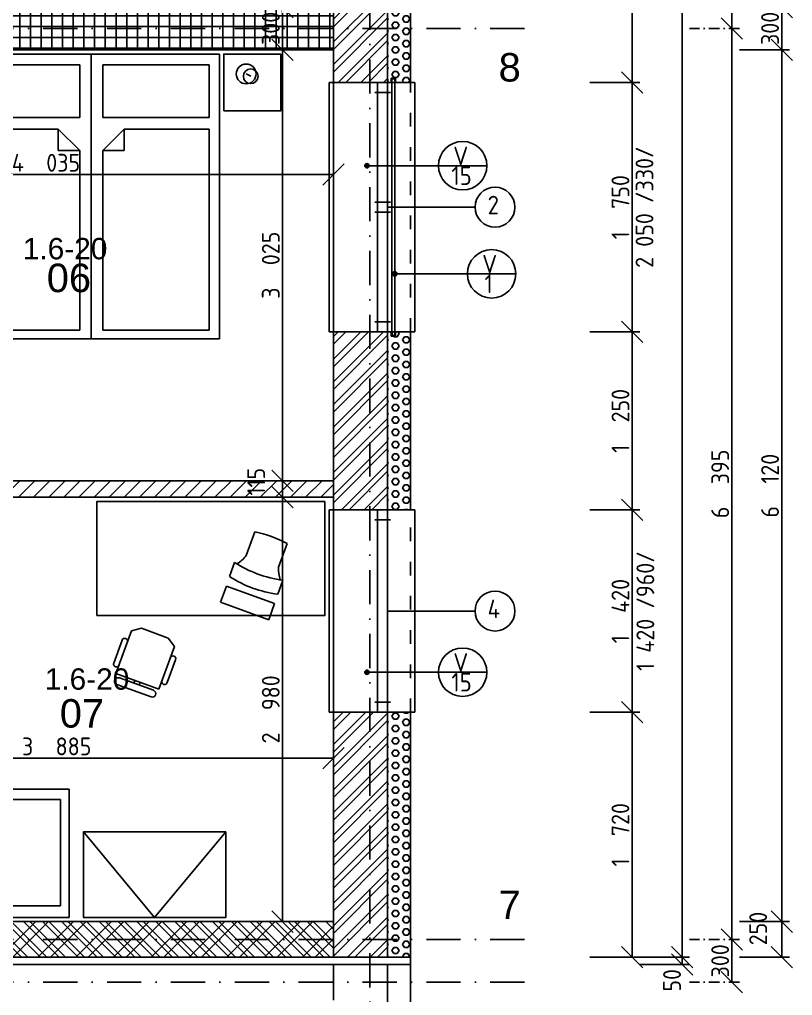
# Model space of a CAD drawing. Extents: x 4511820 to 5180432, y -1526536 to -944957.
# Drawn here: x 5153699 to 5159124, y -1312603 to -1305753 of the extents above; entities that cross this region are included whole.
import ezdxf

# ---------------------------------------------------------------- set-up
doc = ezdxf.new("R2010")
doc.units = 0
doc.header["$MEASUREMENT"] = 0
doc.linetypes.add('ACAD_ISO03W100', pattern=[30, 12, -18])
doc.linetypes.add('BODKOCIARKOVANA_3', pattern=[5.6, 3, -1.3, 0, -1.3])
doc.layers.get('0').update_dxf_attribs({"linetype": 'CONTINUOUS'})
doc.layers.get('Defpoints').update_dxf_attribs({"color": 61, "linetype": 'CONTINUOUS'})
for name, color, linetype in [('KÓTY', 4, 'CONTINUOUS'), ('MÚRY', 1, 'CONTINUOUS'), ('OKNÁ', 143, 'CONTINUOUS'), ('osi', 253, 'CONTINUOUS'), ('Plochy', 41, 'CONTINUOUS'), ('POPIS', 7, 'CONTINUOUS'), ('TENKÁ', 7, 'CONTINUOUS'), ('ZARIADENIE', 47, 'CONTINUOUS'), ('ŠRAFY', 82, 'CONTINUOUS')]:
    doc.layers.add(name, color=color, linetype=linetype)
doc.styles.add('ARIAL', font='arial.ttf')
doc.styles.add('styl1', font='arial.ttf')
doc.styles.add('STYLE1', font='isocp.shx')
doc.dimstyles.new('STANDARD-50', dxfattribs={"dimtxt": 125, "dimasz": 150, "dimexe": 10, "dimexo": 200, "dimgap": 20, "dimtad": 1, "dimdsep": 46, "dimlunit": 6, "dimtxsty": 'STYLE1', "dimblk1": 'OBLIQUE', "dimblk2": 'OBLIQUE', "dimsah": 1, "dimcen": 2.5, "dimse1": 1, "dimse2": 1, "dimadec": 0, "dimazin": 0, "dimtfac": 1, "dimtmove": 1, "dimatfit": 3, "dimldrblk": 'OBLIQUE', "dimfxl": 1, "dimtolj": 1, "dimtzin": 0, "dimarcsym": 0})
pattern_1 = [(45, (115395, 30907.69), (-79.549513, 79.549513), []), (45, (115448.03, 30907.69), (-79.549513, 79.549513), [])]
pattern_2 = [(0, (9e-09, -175781), (0, 43.3012702), [25, -50]), (120, (9e-09, -175781), (-37.5, -21.6506351), [25, -50]), (60, (25, -175781), (-37.5, 21.6506351), [25, -50])]

# ---------------------------------------------------------------- blocks, each defined once
blk = doc.blocks.new('_OBLIQUE')
at = {"color": 0, "linetype": 'ByBlock'}
blk.add_line((-0.5, -0.5), (0.5, 0.5), dxfattribs=at)
blk = doc.blocks.new('*D24643')
at = {"layer": 'Defpoints', "color": 0}
for p in [(5156282.5, -1285945.2), (5156282.5, -1312335.2), (5158349, -1312335.2)]:
    blk.add_point(p, dxfattribs=at)
at = {"layer": 'KÓTY', "color": 0, "lineweight": -2}
blk.add_line((5158349, -1285945.2), (5158349, -1312335.2), dxfattribs=at)
at = {"layer": 'KÓTY', "color": 0, "linetype": 'ByBlock', "lineweight": -2, "xscale": 150, "yscale": 150, "zscale": 150}
for p, rotation in [((5158349, -1285945.2), 90), ((5158349, -1312335.2), 270)]:
    blk.add_blockref('_OBLIQUE', p, dxfattribs=dict(at, rotation=rotation))
at = {"layer": 'KÓTY', "color": 0, "insert": (5158266.5, -1299140.2), "char_height": 125, "attachment_point": 5, "rotation": 90, "style": 'STYLE1'}
blk.add_mtext('\\A1;26ﾠ390', dxfattribs=at)
blk = doc.blocks.new('*D24648')
at = {"layer": 'Defpoints', "color": 0}
for p in [(5156157.5, -1299395.2), (5156157.5, -1305815.2), (5158699, -1305815.2)]:
    blk.add_point(p, dxfattribs=at)
at = {"layer": 'KÓTY', "color": 0, "lineweight": -2}
blk.add_line((5158699, -1299395.2), (5158699, -1305815.2), dxfattribs=at)
at = {"layer": 'KÓTY', "color": 0, "linetype": 'ByBlock', "lineweight": -2, "xscale": 150, "yscale": 150, "zscale": 150}
for p, rotation in [((5158699, -1299395.2), 90), ((5158699, -1305815.2), 270)]:
    blk.add_blockref('_OBLIQUE', p, dxfattribs=dict(at, rotation=rotation))
at = {"layer": 'KÓTY', "color": 0, "insert": (5158616.5, -1302605.2), "char_height": 125, "attachment_point": 5, "rotation": 90, "style": 'STYLE1'}
blk.add_mtext('\\A1;6ﾠ420', dxfattribs=at)
blk = doc.blocks.new('*D24649')
at = {"layer": 'Defpoints', "color": 0}
for p in [(5156157.5, -1305815.2), (5156157.5, -1312210.2), (5158699, -1312210.2)]:
    blk.add_point(p, dxfattribs=at)
at = {"layer": 'KÓTY', "color": 0, "lineweight": -2}
blk.add_line((5158699, -1305815.2), (5158699, -1312210.2), dxfattribs=at)
at = {"layer": 'KÓTY', "color": 0, "linetype": 'ByBlock', "lineweight": -2, "xscale": 150, "yscale": 150, "zscale": 150}
for p, rotation in [((5158699, -1305815.2), 90), ((5158699, -1312210.2), 270)]:
    blk.add_blockref('_OBLIQUE', p, dxfattribs=dict(at, rotation=rotation))
at = {"layer": 'KÓTY', "color": 0, "insert": (5158616.5, -1309012.7), "char_height": 125, "attachment_point": 5, "rotation": 90, "style": 'STYLE1'}
blk.add_mtext('\\A1;6ﾠ395', dxfattribs=at)
blk = doc.blocks.new('*D24650')
at = {"layer": 'Defpoints', "color": 0}
for p in [(5156157.5, -1312210.2), (5156157.5, -1312510.2), (5158699, -1312510.2)]:
    blk.add_point(p, dxfattribs=at)
at = {"layer": 'KÓTY', "color": 0, "lineweight": -2}
blk.add_line((5158699, -1312210.2), (5158699, -1312510.2), dxfattribs=at)
at = {"layer": 'KÓTY', "color": 0, "linetype": 'ByBlock', "lineweight": -2, "xscale": 150, "yscale": 150, "zscale": 150}
for p, rotation in [((5158699, -1312210.2), 90), ((5158699, -1312510.2), 270)]:
    blk.add_blockref('_OBLIQUE', p, dxfattribs=dict(at, rotation=rotation))
at = {"layer": 'KÓTY', "color": 0, "insert": (5158616.5, -1312360.2), "char_height": 125, "attachment_point": 5, "rotation": 90, "style": 'STYLE1'}
blk.add_mtext('\\A1;300', dxfattribs=at)
blk = doc.blocks.new('*D24651')
at = {"layer": 'Defpoints', "color": 0}
for p in [(5156442.5, -1312335.2), (5156442.5, -1312385.2), (5158349, -1312385.2)]:
    blk.add_point(p, dxfattribs=at)
at = {"layer": 'KÓTY', "color": 0, "lineweight": -2}
blk.add_line((5158349, -1312335.2), (5158349, -1312385.2), dxfattribs=at)
at = {"layer": 'KÓTY', "color": 0, "linetype": 'ByBlock', "lineweight": -2, "xscale": 150, "yscale": 150, "zscale": 150}
for p, rotation in [((5158349, -1312335.2), 90), ((5158349, -1312385.2), 270)]:
    blk.add_blockref('_OBLIQUE', p, dxfattribs=dict(at, rotation=rotation))
at = {"layer": 'KÓTY', "color": 0, "insert": (5158278.5, -1312497), "char_height": 125, "attachment_point": 5, "rotation": 90, "style": 'STYLE1'}
blk.add_mtext('\\A1;50', dxfattribs=at)
blk = doc.blocks.new('*D24663')
at = {"layer": 'Defpoints', "color": 0}
for p in [(5156282.5, -1304615.2), (5156282.5, -1306195.2), (5157999, -1306195.2)]:
    blk.add_point(p, dxfattribs=at)
at = {"layer": 'KÓTY', "color": 0, "lineweight": -2}
blk.add_line((5157999, -1304615.2), (5157999, -1306195.2), dxfattribs=at)
at = {"layer": 'KÓTY', "color": 0, "linetype": 'ByBlock', "lineweight": -2, "xscale": 150, "yscale": 150, "zscale": 150}
for p, rotation in [((5157999, -1304615.2), 90), ((5157999, -1306195.2), 270)]:
    blk.add_blockref('_OBLIQUE', p, dxfattribs=dict(at, rotation=rotation))
at = {"layer": 'KÓTY', "color": 0, "insert": (5157916.5, -1305405.2), "char_height": 125, "attachment_point": 5, "rotation": 90, "style": 'STYLE1'}
blk.add_mtext('\\A1;1ﾠ580', dxfattribs=at)
blk = doc.blocks.new('*D24664')
at = {"layer": 'Defpoints', "color": 0}
for p in [(5156282.5, -1306195.2), (5156282.5, -1307945.2), (5157999, -1307945.2)]:
    blk.add_point(p, dxfattribs=at)
at = {"layer": 'KÓTY', "color": 0, "lineweight": -2}
blk.add_line((5157999, -1306195.2), (5157999, -1307945.2), dxfattribs=at)
at = {"layer": 'KÓTY', "color": 0, "linetype": 'ByBlock', "lineweight": -2, "xscale": 150, "yscale": 150, "zscale": 150}
for p, rotation in [((5157999, -1306195.2), 90), ((5157999, -1307945.2), 270)]:
    blk.add_blockref('_OBLIQUE', p, dxfattribs=dict(at, rotation=rotation))
at = {"layer": 'KÓTY', "color": 0, "insert": (5157916.5, -1307070.2), "char_height": 125, "attachment_point": 5, "rotation": 90, "style": 'STYLE1'}
blk.add_mtext('\\A1;1ﾠ750', dxfattribs=at)
blk = doc.blocks.new('*D24665')
at = {"layer": 'Defpoints', "color": 0}
for p in [(5156282.5, -1307945.2), (5156282.5, -1309195.2), (5157999, -1309195.2)]:
    blk.add_point(p, dxfattribs=at)
at = {"layer": 'KÓTY', "color": 0, "lineweight": -2}
blk.add_line((5157999, -1307945.2), (5157999, -1309195.2), dxfattribs=at)
at = {"layer": 'KÓTY', "color": 0, "linetype": 'ByBlock', "lineweight": -2, "xscale": 150, "yscale": 150, "zscale": 150}
for p, rotation in [((5157999, -1307945.2), 90), ((5157999, -1309195.2), 270)]:
    blk.add_blockref('_OBLIQUE', p, dxfattribs=dict(at, rotation=rotation))
at = {"layer": 'KÓTY', "color": 0, "insert": (5157916.5, -1308570.2), "char_height": 125, "attachment_point": 5, "rotation": 90, "style": 'STYLE1'}
blk.add_mtext('\\A1;1ﾠ250', dxfattribs=at)
blk = doc.blocks.new('*D24666')
at = {"layer": 'Defpoints', "color": 0}
for p in [(5156282.5, -1309195.2), (5156282.5, -1310615.2), (5157999, -1310615.2)]:
    blk.add_point(p, dxfattribs=at)
at = {"layer": 'KÓTY', "color": 0, "lineweight": -2}
blk.add_line((5157999, -1309195.2), (5157999, -1310615.2), dxfattribs=at)
at = {"layer": 'KÓTY', "color": 0, "linetype": 'ByBlock', "lineweight": -2, "xscale": 150, "yscale": 150, "zscale": 150}
for p, rotation in [((5157999, -1309195.2), 90), ((5157999, -1310615.2), 270)]:
    blk.add_blockref('_OBLIQUE', p, dxfattribs=dict(at, rotation=rotation))
at = {"layer": 'KÓTY', "color": 0, "insert": (5157916.5, -1309905.2), "char_height": 125, "attachment_point": 5, "rotation": 90, "style": 'STYLE1'}
blk.add_mtext('\\A1;1ﾠ420', dxfattribs=at)
blk = doc.blocks.new('*D24667')
at = {"layer": 'Defpoints', "color": 0}
for p in [(5156282.5, -1310615.2), (5156282.5, -1312335.2), (5157999, -1312335.2)]:
    blk.add_point(p, dxfattribs=at)
at = {"layer": 'KÓTY', "color": 0, "lineweight": -2}
blk.add_line((5157999, -1310615.2), (5157999, -1312335.2), dxfattribs=at)
at = {"layer": 'KÓTY', "color": 0, "linetype": 'ByBlock', "lineweight": -2, "xscale": 150, "yscale": 150, "zscale": 150}
for p, rotation in [((5157999, -1310615.2), 90), ((5157999, -1312335.2), 270)]:
    blk.add_blockref('_OBLIQUE', p, dxfattribs=dict(at, rotation=rotation))
at = {"layer": 'KÓTY', "color": 0, "insert": (5157916.5, -1311475.2), "char_height": 125, "attachment_point": 5, "rotation": 90, "style": 'STYLE1'}
blk.add_mtext('\\A1;1ﾠ720', dxfattribs=at)
blk = doc.blocks.new('*D24690')
at = {"layer": 'Defpoints', "color": 0}
for p in [(5155902.5, -1305965.2), (5159049, -1305965.2), (5155902.5, -1312085.2)]:
    blk.add_point(p, dxfattribs=at)
at = {"layer": 'KÓTY', "color": 0, "lineweight": -2}
blk.add_line((5159049, -1312085.2), (5159049, -1305965.2), dxfattribs=at)
at = {"layer": 'KÓTY', "color": 0, "linetype": 'ByBlock', "lineweight": -2, "xscale": 150, "yscale": 150, "zscale": 150}
for p, rotation in [((5159049, -1305965.2), 90), ((5159049, -1312085.2), 270)]:
    blk.add_blockref('_OBLIQUE', p, dxfattribs=dict(at, rotation=rotation))
at = {"layer": 'KÓTY', "color": 0, "insert": (5158966.5, -1309025.2), "char_height": 125, "attachment_point": 5, "rotation": 90, "style": 'STYLE1'}
blk.add_mtext('\\A1;6ﾠ120', dxfattribs=at)
blk = doc.blocks.new('*D24691')
at = {"layer": 'Defpoints', "color": 0}
for p in [(5155902.5, -1312085.2), (5155902.5, -1312335.2), (5159049, -1312335.2)]:
    blk.add_point(p, dxfattribs=at)
at = {"layer": 'KÓTY', "color": 0, "lineweight": -2}
blk.add_line((5159049, -1312085.2), (5159049, -1312335.2), dxfattribs=at)
at = {"layer": 'KÓTY', "color": 0, "linetype": 'ByBlock', "lineweight": -2, "xscale": 150, "yscale": 150, "zscale": 150}
for p, rotation in [((5159049, -1312085.2), 90), ((5159049, -1312335.2), 270)]:
    blk.add_blockref('_OBLIQUE', p, dxfattribs=dict(at, rotation=rotation))
at = {"layer": 'KÓTY', "color": 0, "insert": (5158883, -1312133.5), "char_height": 125, "attachment_point": 5, "rotation": 90, "style": 'STYLE1'}
blk.add_mtext('\\A1;250', dxfattribs=at)
blk = doc.blocks.new('*D24692')
at = {"layer": 'Defpoints', "color": 0}
for p in [(5155902.5, -1305665.2), (5159049, -1305665.2), (5155902.5, -1305965.2)]:
    blk.add_point(p, dxfattribs=at)
at = {"layer": 'KÓTY', "color": 0, "lineweight": -2}
blk.add_line((5159049, -1305965.2), (5159049, -1305665.2), dxfattribs=at)
at = {"layer": 'KÓTY', "color": 0, "linetype": 'ByBlock', "lineweight": -2, "xscale": 150, "yscale": 150, "zscale": 150}
for p, rotation in [((5159049, -1305665.2), 90), ((5159049, -1305965.2), 270)]:
    blk.add_blockref('_OBLIQUE', p, dxfattribs=dict(at, rotation=rotation))
at = {"layer": 'KÓTY', "color": 0, "insert": (5158966.5, -1305815.2), "char_height": 125, "attachment_point": 5, "rotation": 90, "style": 'STYLE1'}
blk.add_mtext('\\A1;300', dxfattribs=at)
blk = doc.blocks.new('DVOJPOSTEL')
at = {"layer": 'ZARIADENIE', "ltscale": 0.25}
for p, q in [((4444359, -1314665.2), (4444359, -1312665.2)), ((4444359, -1312665.2), (4446159, -1312665.2)), ((4445259, -1312665.2), (4445259, -1314665.2)), ((4446159, -1312665.2), (4446159, -1314665.2)), ((4444139.6, -1312821.2), (4444171.8, -1312805.1)), ((4446378.4, -1312821.2), (4446346.2, -1312805.1)), ((4446159, -1314665.2), (4444359, -1314665.2))]:
    blk.add_line(p, q, dxfattribs=at)
at = {"layer": 'ZARIADENIE', "color": 76, "ltscale": 0.25}
for p, q in [((4444432.3, -1312741.6), (4445177.9, -1312741.6)), ((4444432.3, -1312741.6), (4444432.3, -1313110.9)), ((4445177.9, -1312741.6), (4445177.9, -1313110.9)), ((4446085.7, -1312741.6), (4445340.1, -1312741.6)), ((4445340.1, -1312741.6), (4445340.1, -1313110.9)), ((4446085.7, -1312741.6), (4446085.7, -1313110.9)), ((4444432.3, -1313110.9), (4445177.9, -1313110.9)), ((4446085.7, -1313110.9), (4445340.1, -1313110.9)), ((4444432.3, -1313193.6), (4444432.3, -1314603.6)), ((4444432.3, -1313193.6), (4445027.9, -1313193.6)), ((4445027.9, -1313193.6), (4445177.9, -1313343.6)), ((4445027.9, -1313193.6), (4445027.9, -1313343.6)), ((4445490.1, -1313193.6), (4445340.1, -1313343.6)), ((4446085.7, -1313193.6), (4445490.1, -1313193.6)), ((4445490.1, -1313193.6), (4445490.1, -1313343.6)), ((4446085.7, -1313193.6), (4446085.7, -1314603.6)), ((4445027.9, -1313343.6), (4445177.9, -1313343.6)), ((4445177.9, -1313343.6), (4445177.9, -1314603.6)), ((4445340.1, -1313343.6), (4445340.1, -1314603.6)), ((4445490.1, -1313343.6), (4445340.1, -1313343.6)), ((4444432.3, -1314603.6), (4445177.9, -1314603.6)), ((4446085.7, -1314603.6), (4445340.1, -1314603.6))]:
    blk.add_line(p, q, dxfattribs=at)
at = {"layer": 'ZARIADENIE'}
for points in [[(4444329, -1313065.2), (4443929, -1313065.2), (4443929, -1312665.2), (4444329, -1312665.2)], [(4446189, -1313065.2), (4446589, -1313065.2), (4446589, -1312665.2), (4446189, -1312665.2)]]:
    blk.add_lwpolyline(points, close=True, dxfattribs=at)
at = {"layer": 'ZARIADENIE', "ltscale": 0.25}
for centre, radius in [((4444171.8, -1312805.1), 69.7), ((4446346.2, -1312805.1), 69.7), ((4444139.6, -1312821.2), 51.9), ((4446378.4, -1312821.2), 51.9)]:
    blk.add_circle(centre, radius, dxfattribs=at)
blk = doc.blocks.new('JEDNOPOSTEL')
at = {"layer": 'ZARIADENIE', "ltscale": 0.25}
for p, q in [((4449069, -1322230.2), (4447069, -1322230.2)), ((4447069, -1323130.2), (4447069, -1322230.2)), ((4449069, -1322230.2), (4449069, -1323130.2)), ((4449069, -1323130.2), (4447069, -1323130.2)), ((4448913, -1323349.6), (4448929.1, -1323317.4))]:
    blk.add_line(p, q, dxfattribs=at)
at = {"layer": 'ZARIADENIE', "color": 76, "ltscale": 0.25}
for p, q in [((4448390.6, -1322311.3), (4447130.6, -1322311.3)), ((4447130.6, -1323056.9), (4447130.6, -1322311.3)), ((4448540.6, -1322461.3), (4448390.6, -1322311.3)), ((4448390.6, -1322461.3), (4448390.6, -1322311.3)), ((4448992.6, -1322311.3), (4448623.3, -1322311.3)), ((4448623.3, -1323056.9), (4448623.3, -1322311.3)), ((4448992.6, -1323056.9), (4448992.6, -1322311.3)), ((4448540.6, -1322461.3), (4448390.6, -1322461.3)), ((4448540.6, -1323056.9), (4448540.6, -1322461.3)), ((4448540.6, -1323056.9), (4447130.6, -1323056.9)), ((4448992.6, -1323056.9), (4448623.3, -1323056.9))]:
    blk.add_line(p, q, dxfattribs=at)
at = {"layer": 'ZARIADENIE'}
blk.add_lwpolyline([(4448669, -1323160.2), (4448669, -1323560.2), (4449069, -1323560.2), (4449069, -1323160.2)], close=True, dxfattribs=at)
at = {"layer": 'ZARIADENIE', "ltscale": 0.25}
for centre, radius in [((4448929.1, -1323317.4), 69.7), ((4448913, -1323349.6), 51.9)]:
    blk.add_circle(centre, radius, dxfattribs=at)
blk = doc.blocks.new('SKRINA')
at = {"layer": 'ZARIADENIE'}
for p, q in [((4449069, -1324645.2), (4448469, -1324145.2)), ((4448469, -1325145.2), (4449069, -1324645.2))]:
    blk.add_line(p, q, dxfattribs=at)
blk.add_lwpolyline([(4448469, -1324145.2), (4448469, -1325145.2), (4449069, -1325145.2), (4449069, -1324145.2)], close=True, dxfattribs=at)
blk = doc.blocks.new('*D25476')
at = {"layer": 'Defpoints', "color": 0}
for p in [(5155902.5, -1305665.2), (5155545, -1305965.2), (5155902.5, -1305965.2)]:
    blk.add_point(p, dxfattribs=at)
at = {"layer": 'KÓTY', "color": 0, "lineweight": -2}
blk.add_line((5155545, -1305665.2), (5155545, -1305965.2), dxfattribs=at)
at = {"layer": 'KÓTY', "color": 0, "linetype": 'ByBlock', "lineweight": -2, "xscale": 150, "yscale": 150, "zscale": 150}
for p, rotation in [((5155545, -1305665.2), 90), ((5155545, -1305965.2), 270)]:
    blk.add_blockref('_OBLIQUE', p, dxfattribs=dict(at, rotation=rotation))
at = {"layer": 'KÓTY', "color": 0, "insert": (5155462.5, -1305815.2), "char_height": 125, "attachment_point": 5, "rotation": 90, "style": 'STYLE1'}
blk.add_mtext('\\A1;300', dxfattribs=at)
blk = doc.blocks.new('*D25477')
at = {"layer": 'Defpoints', "color": 0}
for p in [(5155902.5, -1305965.2), (5155545, -1308990.2), (5155902.5, -1308990.2)]:
    blk.add_point(p, dxfattribs=at)
at = {"layer": 'KÓTY', "color": 0, "lineweight": -2}
blk.add_line((5155545, -1305965.2), (5155545, -1308990.2), dxfattribs=at)
at = {"layer": 'KÓTY', "color": 0, "linetype": 'ByBlock', "lineweight": -2, "xscale": 150, "yscale": 150, "zscale": 150}
for p, rotation in [((5155545, -1305965.2), 90), ((5155545, -1308990.2), 270)]:
    blk.add_blockref('_OBLIQUE', p, dxfattribs=dict(at, rotation=rotation))
at = {"layer": 'KÓTY', "color": 0, "insert": (5155462.5, -1307477.7), "char_height": 125, "attachment_point": 5, "rotation": 90, "style": 'STYLE1'}
blk.add_mtext('\\A1;3ﾠ025', dxfattribs=at)
blk = doc.blocks.new('*D25478')
at = {"layer": 'Defpoints', "color": 0}
for p in [(5155902.5, -1308990.2), (5155545, -1309105.2), (5155902.5, -1309105.2)]:
    blk.add_point(p, dxfattribs=at)
at = {"layer": 'KÓTY', "color": 0, "lineweight": -2}
blk.add_line((5155545, -1308990.2), (5155545, -1309105.2), dxfattribs=at)
at = {"layer": 'KÓTY', "color": 0, "linetype": 'ByBlock', "lineweight": -2, "xscale": 150, "yscale": 150, "zscale": 150}
for p, rotation in [((5155545, -1308990.2), 90), ((5155545, -1309105.2), 270)]:
    blk.add_blockref('_OBLIQUE', p, dxfattribs=dict(at, rotation=rotation))
at = {"layer": 'KÓTY', "color": 0, "insert": (5155360, -1308996.9), "char_height": 125, "attachment_point": 5, "rotation": 90, "style": 'STYLE1'}
blk.add_mtext('\\A1;115', dxfattribs=at)
blk = doc.blocks.new('*D25479')
at = {"layer": 'Defpoints', "color": 0}
for p in [(5155902.5, -1309105.2), (5155545, -1312085.2), (5155902.5, -1312085.2)]:
    blk.add_point(p, dxfattribs=at)
at = {"layer": 'KÓTY', "color": 0, "lineweight": -2}
blk.add_line((5155545, -1309105.2), (5155545, -1312085.2), dxfattribs=at)
at = {"layer": 'KÓTY', "color": 0, "linetype": 'ByBlock', "lineweight": -2, "xscale": 150, "yscale": 150, "zscale": 150}
for p, rotation in [((5155545, -1309105.2), 90), ((5155545, -1312085.2), 270)]:
    blk.add_blockref('_OBLIQUE', p, dxfattribs=dict(at, rotation=rotation))
at = {"layer": 'KÓTY', "color": 0, "insert": (5155462.5, -1310595.2), "char_height": 125, "attachment_point": 5, "rotation": 90, "style": 'STYLE1'}
blk.add_mtext('\\A1;2ﾠ980', dxfattribs=at)
blk = doc.blocks.new('*D25576')
at = {"layer": 'Defpoints', "color": 0}
for p in [(5151867.5, -1305965.2), (5155902.5, -1305965.2), (5155902.5, -1306841)]:
    blk.add_point(p, dxfattribs=at)
at = {"layer": 'KÓTY', "color": 0, "lineweight": -2}
blk.add_line((5151867.5, -1306841), (5155902.5, -1306841), dxfattribs=at)
at = {"layer": 'KÓTY', "color": 0, "linetype": 'ByBlock', "lineweight": -2, "xscale": 150, "yscale": 150, "zscale": 150, "rotation": 180}
blk.add_blockref('_OBLIQUE', (5151867.5, -1306841), dxfattribs=at)
at = {"layer": 'KÓTY', "color": 0, "linetype": 'ByBlock', "lineweight": -2, "xscale": 150, "yscale": 150, "zscale": 150}
blk.add_blockref('_OBLIQUE', (5155902.5, -1306841), dxfattribs=at)
at = {"layer": 'KÓTY', "color": 0, "insert": (5153885, -1306758.5), "char_height": 125, "attachment_point": 5, "style": 'STYLE1'}
blk.add_mtext('\\A1;4ﾠ035', dxfattribs=at)
blk = doc.blocks.new('*D25584')
at = {"layer": 'Defpoints', "color": 0}
for p in [(5155902.5, -1310937.5), (5152017.5, -1312085.2), (5155902.5, -1312085.2)]:
    blk.add_point(p, dxfattribs=at)
at = {"layer": 'KÓTY', "color": 0, "lineweight": -2}
blk.add_line((5152017.5, -1310937.5), (5155902.5, -1310937.5), dxfattribs=at)
at = {"layer": 'KÓTY', "color": 0, "linetype": 'ByBlock', "lineweight": -2, "xscale": 150, "yscale": 150, "zscale": 150, "rotation": 180}
blk.add_blockref('_OBLIQUE', (5152017.5, -1310937.5), dxfattribs=at)
at = {"layer": 'KÓTY', "color": 0, "linetype": 'ByBlock', "lineweight": -2, "xscale": 150, "yscale": 150, "zscale": 150}
blk.add_blockref('_OBLIQUE', (5155902.5, -1310937.5), dxfattribs=at)
at = {"layer": 'KÓTY', "color": 0, "insert": (5153960, -1310855), "char_height": 125, "attachment_point": 5, "style": 'STYLE1'}
blk.add_mtext('\\A1;3ﾠ885', dxfattribs=at)

msp = doc.modelspace()

# ---------------------------------------------------------------- hatches: boundary and pattern name
at = {"layer": 'TENKÁ'}
h = msp.add_hatch(color=256, dxfattribs=at)
h.dxf.hatch_style = 1
h.paths.add_polyline_path([(5156312.5, -1306195.191), (5156312.5, -1306170.191), (5156332.5, -1306170.191), (5156332.5, -1306195.191), (5156337.5, -1306195.191), (5156337.5, -1306165.191), (5156307.5, -1306165.191), (5156307.5, -1306195.191)])
h = msp.add_hatch(color=256, dxfattribs=at)
h.dxf.hatch_style = 1
h.paths.add_polyline_path([(5156151.827, -1306779.266, 2.41421356), (5156136.827, -1306794.266, 0.41421356)])
h = msp.add_hatch(color=256, dxfattribs=at)
h.dxf.hatch_style = 1
h.paths.add_polyline_path([(5156347.5, -1307538.191, 2.41421356), (5156332.5, -1307553.191, 0.41421356)])
h = msp.add_hatch(color=256, dxfattribs=at)
h.dxf.hatch_style = 1
h.paths.add_polyline_path([(5156312.5, -1307945.191), (5156312.5, -1307970.191), (5156332.5, -1307970.191), (5156332.5, -1307945.191), (5156337.5, -1307945.191), (5156337.5, -1307975.191), (5156307.5, -1307975.191), (5156307.5, -1307945.191)])
h = msp.add_hatch(color=256, dxfattribs=at)
h.dxf.hatch_style = 1
h.paths.add_polyline_path([(5156151.827, -1310334.457, 2.41421356), (5156136.827, -1310349.457, 0.41421356)])
at = {"layer": 'ŠRAFY'}
h = msp.add_hatch(dxfattribs=at)
h.set_pattern_fill('ANSI32', color=256, scale=300)
h.set_pattern_definition(pattern_1)
h.paths.add_polyline_path([(5156212.5, -1306195.191), (5156282.5, -1306195.191), (5156282.5, -1304615.191), (5156212.5, -1304615.191), (5155902.5, -1304615.191), (5155902.5, -1305665.191), (5155902.5, -1305965.191), (5155902.5, -1306195.191)])
h = msp.add_hatch(dxfattribs=at)
h.set_pattern_fill('HEX', color=256, scale=200)
h.set_pattern_definition(pattern_2)
h.paths.add_polyline_path([(5156442.5, -1306195.191), (5156442.5, -1304615.191), (5156282.5, -1304615.191), (5156282.5, -1306195.191)])
at = {"layer": 'ŠRAFY', "ltscale": 0.25}
h = msp.add_hatch(dxfattribs=at)
h.set_pattern_fill('ANSI37', color=256, scale=600, angle=45)
h.set_pattern_definition([(90, (-3307273.674, 493071.734), (-75, 1e-14), []), (180, (-3307273.674, 493071.734), (-1e-14, -75), [])])
h.paths.add_polyline_path([(5142982.5, -1305965.191), (5148272.5, -1305965.191), (5148387.5, -1305965.191), (5150612.5, -1305965.191), (5150637.5, -1305965.191), (5150752.5, -1305965.191), (5151752.5, -1305965.191), (5151867.5, -1305965.191), (5152437.5, -1305965.191), (5152467.5, -1305965.191), (5155902.5, -1305965.191), (5155902.5, -1305665.191), (5152117.5, -1305665.191), (5152087.5, -1305665.191), (5151517.5, -1305665.191), (5151402.5, -1305665.191), (5149177.5, -1305665.191), (5149152.5, -1305665.191), (5149037.5, -1305665.191), (5147287.5, -1305665.191), (5147172.5, -1305665.191), (5146572.5, -1305665.191), (5145972.5, -1305665.191), (5145372.5, -1305665.191), (5144217.5, -1305665.191), (5144042.5, -1305665.191), (5142982.5, -1305665.191)])
at = {"layer": 'ŠRAFY'}
h = msp.add_hatch(dxfattribs=at)
h.set_pattern_fill('ANSI32', color=256, scale=300)
h.set_pattern_definition(pattern_1)
h.paths.add_polyline_path([(5156282.5, -1309195.191), (5156282.5, -1307945.191), (5156212.5, -1307945.191), (5155902.5, -1307945.191), (5155902.5, -1308990.191), (5155902.5, -1309105.191), (5155902.5, -1309195.191), (5156212.5, -1309195.191)])
h = msp.add_hatch(dxfattribs=at)
h.set_pattern_fill('HEX', color=256, scale=200)
h.set_pattern_definition(pattern_2)
h.paths.add_polyline_path([(5156442.5, -1307945.191), (5156282.5, -1307945.191), (5156282.5, -1309195.191), (5156442.5, -1309195.191)])
at = {"layer": 'ŠRAFY', "ltscale": 0.25}
h = msp.add_hatch(dxfattribs=at)
h.set_pattern_fill('ANSI31', color=256, scale=600, style=0)
h.set_pattern_definition([(45, (515270.5, 128041), (-53.0330086, 53.0330086), [])])
h.paths.add_polyline_path([(5152017.5, -1308990.191), (5152017.5, -1308950.191), (5152017.5, -1308940.191), (5151902.5, -1308940.191), (5151902.5, -1308950.191), (5151902.5, -1309175.191), (5151902.5, -1309185.191), (5152017.5, -1309185.191), (5152017.5, -1309175.191), (5152017.5, -1309105.191), (5155902.5, -1309105.191), (5155902.5, -1308990.191)])
at = {"layer": 'ŠRAFY'}
h = msp.add_hatch(dxfattribs=at)
h.set_pattern_fill('ANSI32', color=256, scale=300)
h.set_pattern_definition(pattern_1)
h.paths.add_polyline_path([(5156282.5, -1310615.191), (5156212.5, -1310615.191), (5155902.5, -1310615.191), (5155902.5, -1312085.191), (5155902.5, -1312335.191), (5156282.5, -1312335.191)])
h = msp.add_hatch(dxfattribs=at)
h.set_pattern_fill('HEX', color=256, scale=200)
h.set_pattern_definition(pattern_2)
h.paths.add_polyline_path([(5156442.5, -1312335.191), (5156442.5, -1310838), (5156442.5, -1310615.191), (5156282.5, -1310615.191), (5156282.5, -1312335.191)])
h = msp.add_hatch(dxfattribs=at)
h.set_pattern_fill('ANSI32', color=256, scale=250, angle=90)
h.set_pattern_definition([(135, (115395, 30907.69), (-66.2912607, -66.2912607), []), (135, (115395, 30951.89), (-66.2912607, -66.2912607), [])])
h.paths.add_polyline_path([(5155902.5, -1312335.191), (5155902.5, -1312085.191), (5152017.5, -1312085.191), (5151902.5, -1312085.191), (5151902.5, -1312220.191), (5151902.5, -1312335.191), (5152402.5, -1312335.191)])
h = msp.add_hatch(dxfattribs=at)
h.set_pattern_fill('ANSI32', color=256, scale=500)
h.set_pattern_definition([(45, (584112, -84217.88), (-132.5825215, 132.5825215), []), (45, (584200.39, -84217.88), (-132.5825215, 132.5825215), [])])
h.paths.add_polyline_path([(5155902.5, -1312335.191), (5155902.5, -1312085.191), (5152017.5, -1312085.191), (5151902.5, -1312085.191), (5151902.5, -1312220.191), (5151902.5, -1312335.191), (5152402.5, -1312335.191)])

# ---------------------------------------------------------------- linework, layer by layer
at = {"layer": 'KÓTY', "linetype": 'BODKOCIARKOVANA_3', "ltscale": 25}
for p, q in [((5158752.403, -1305815.191), (5158402.403, -1305815.191)), ((5158752.403, -1312210.191), (5158402.403, -1312210.191)), ((5158752.403, -1312510.191), (5158402.403, -1312510.191))]:
    msp.add_line(p, q, dxfattribs=at)
at = {"layer": 'KÓTY', "ltscale": 25}
for p, q in [((5159102.403, -1305965.191), (5158752.403, -1305965.191)), ((5159102.403, -1312085.191), (5158752.403, -1312085.191)), ((5158052.403, -1312335.191), (5157702.403, -1312335.191)), ((5158402.403, -1312335.191), (5158052.403, -1312335.191)), ((5159102.403, -1312335.191), (5158752.403, -1312335.191)), ((5158402.403, -1312385.191), (5158052.403, -1312385.191))]:
    msp.add_line(p, q, dxfattribs=at)
at = {"layer": 'KÓTY', "ltscale": 0.25}
for p, q in [((5158052.403, -1306195.191), (5157702.403, -1306195.191)), ((5158052.403, -1307945.191), (5157702.403, -1307945.191)), ((5158052.403, -1309195.191), (5157702.403, -1309195.191)), ((5158052.403, -1310615.191), (5157702.403, -1310615.191))]:
    msp.add_line(p, q, dxfattribs=at)
at = {"layer": 'MÚRY'}
for p, q in [((5156442.5, -1304585.191), (5156442.5, -1306195.191)), ((5156442.5, -1304615.191), (5156442.5, -1306195.191)), ((5151867.5, -1305965.191), (5155902.5, -1305965.191)), ((5155902.5, -1305965.191), (5155902.5, -1306195.191)), ((5155902.5, -1306195.191), (5156442.5, -1306195.191)), ((5155902.5, -1307945.191), (5155902.5, -1308990.191)), ((5155902.5, -1307945.191), (5156442.5, -1307945.191)), ((5156442.5, -1307945.191), (5156442.5, -1309195.191)), ((5156442.5, -1307945.191), (5156442.5, -1309195.191)), ((5155902.5, -1308990.191), (5152017.5, -1308990.191)), ((5155902.5, -1309105.191), (5152017.5, -1309105.191)), ((5155902.5, -1309105.191), (5155902.5, -1309195.191)), ((5155902.5, -1309195.191), (5156442.5, -1309195.191)), ((5155902.5, -1310615.191), (5155902.5, -1312085.191)), ((5155902.5, -1310615.191), (5156442.5, -1310615.191)), ((5156442.5, -1310615.191), (5156442.5, -1313425.191)), ((5156442.5, -1310838), (5156442.5, -1313385.191)), ((5152017.5, -1312085.191), (5155902.5, -1312085.191))]:
    msp.add_line(p, q, dxfattribs=at)
at = {"layer": 'OKNÁ', "ltscale": 0.25}
for p, q in [((5156212.5, -1306195.191), (5156212.5, -1307945.191)), ((5156282.5, -1306195.191), (5156282.5, -1307945.191)), ((5156312.5, -1306195.191), (5156312.5, -1307945.191)), ((5156312.5, -1306195.191), (5156312.5, -1307945.191)), ((5156332.5, -1306195.191), (5156332.5, -1307945.191)), ((5156192.5, -1306265.191), (5156302.5, -1306265.191)), ((5156192.5, -1306265.191), (5156302.5, -1306265.191)), ((5156192.5, -1307035.191), (5156302.5, -1307035.191)), ((5156192.5, -1307035.191), (5156302.5, -1307035.191)), ((5156896.354, -1307070.191), (5156282.5, -1307070.191)), ((5156192.5, -1307105.191), (5156302.5, -1307105.191)), ((5156192.5, -1307105.191), (5156302.5, -1307105.191)), ((5156192.5, -1307875.191), (5156302.5, -1307875.191)), ((5156192.5, -1307875.191), (5156302.5, -1307875.191)), ((5156212.5, -1309195.191), (5156212.5, -1310615.191)), ((5156282.5, -1309195.191), (5156282.5, -1310615.191)), ((5156192.5, -1309265.191), (5156302.5, -1309265.191)), ((5156192.5, -1309265.191), (5156302.5, -1309265.191)), ((5156896.354, -1309905.191), (5156282.5, -1309905.191)), ((5156192.5, -1310545.191), (5156302.5, -1310545.191)), ((5156192.5, -1310545.191), (5156302.5, -1310545.191))]:
    msp.add_line(p, q, dxfattribs=at)
for centre in [(5157036.354, -1307070.191), (5157036.354, -1309905.191)]:
    msp.add_circle(centre, 140, dxfattribs=at)
at = {"layer": 'osi', "linetype": 'BODKOCIARKOVANA_3', "ltscale": 80}
for p, q in [((5156157.5, -1284972.097), (5156157.5, -1316900)), ((5157242.5, -1305815.191), (5093572.5, -1305815.191)), ((5157242.5, -1312210.191), (5093572.5, -1312210.191)), ((5157242.5, -1312510.191), (5093572.5, -1312510.191))]:
    msp.add_line(p, q, dxfattribs=at)
at = {"layer": 'Plochy'}
for points in [[(5155902.5, -1305965.191), (5151867.5, -1305965.191), (5151867.5, -1307850.191), (5152017.5, -1307850.191), (5152017.5, -1308990.191), (5155902.5, -1308990.191)], [(5155902.5, -1309105.191), (5152017.5, -1309105.191), (5152017.5, -1312085.191), (5155902.5, -1312085.191)]]:
    msp.add_lwpolyline(points, close=True, dxfattribs=at)
at = {"layer": 'TENKÁ'}
for p, q in [((5156282.5, -1304585.191), (5156282.5, -1306195.191)), ((5156282.5, -1304615.191), (5156282.5, -1306195.191)), ((5155902.5, -1305665.191), (5155902.5, -1305965.191)), ((5156337.5, -1306165.191), (5156307.5, -1306165.191)), ((5156307.5, -1306165.191), (5156307.5, -1306195.191)), ((5156312.5, -1306195.191), (5156312.5, -1306165.191)), ((5156332.5, -1306170.191), (5156312.5, -1306170.191)), ((5156312.5, -1306170.191), (5156312.5, -1306195.191)), ((5156332.5, -1306195.191), (5156332.5, -1306170.191)), ((5156337.5, -1306195.191), (5156337.5, -1306165.191)), ((5156282.5, -1307945.191), (5156282.5, -1309195.191)), ((5156282.5, -1307945.191), (5156282.5, -1309195.191)), ((5156307.5, -1307975.191), (5156307.5, -1307945.191)), ((5156312.5, -1307945.191), (5156312.5, -1307975.191)), ((5156312.5, -1307970.191), (5156312.5, -1307945.191)), ((5156332.5, -1307945.191), (5156332.5, -1307970.191)), ((5156337.5, -1307945.191), (5156337.5, -1307975.191)), ((5156337.5, -1307975.191), (5156307.5, -1307975.191)), ((5156332.5, -1307970.191), (5156312.5, -1307970.191)), ((5155902.5, -1308990.191), (5155902.5, -1309105.191)), ((5156282.5, -1310615.191), (5156282.5, -1312335.191)), ((5155902.5, -1312085.191), (5155902.5, -1312335.191)), ((5152402.5, -1312335.191), (5156442.5, -1312335.191)), ((5152402.5, -1312385.191), (5156442.5, -1312385.191)), ((5155902.5, -1312635.191), (5155902.5, -1312385.191)), ((5156282.5, -1312385.191), (5156282.5, -1313425.191)), ((5156282.5, -1312385.191), (5156282.5, -1313385.191))]:
    msp.add_line(p, q, dxfattribs=at)
at = {"layer": 'TENKÁ', "ltscale": 0.25}
for p, q in [((5155872.5, -1307945.191), (5155872.5, -1306195.191)), ((5155902.5, -1306195.191), (5155872.5, -1306195.191)), ((5156442.5, -1306195.191), (5156472.5, -1306195.191)), ((5156472.5, -1307945.191), (5156472.5, -1306195.191)), ((5156136.827, -1306779.266), (5156639.229, -1306779.266)), ((5156979.229, -1306779.266), (5156639.229, -1306779.266)), ((5156332.5, -1307538.191), (5156842.336, -1307538.191)), ((5157182.336, -1307538.191), (5156842.336, -1307538.191)), ((5155902.5, -1307945.191), (5155872.5, -1307945.191)), ((5156442.5, -1307945.191), (5156472.5, -1307945.191)), ((5155872.5, -1310615.191), (5155872.5, -1309195.191)), ((5155902.5, -1309195.191), (5155872.5, -1309195.191)), ((5156442.5, -1309195.191), (5156472.5, -1309195.191)), ((5156472.5, -1310615.191), (5156472.5, -1309195.191)), ((5156136.827, -1310334.457), (5156639.229, -1310334.457)), ((5156979.229, -1310334.457), (5156639.229, -1310334.457)), ((5155902.5, -1310615.191), (5155872.5, -1310615.191)), ((5156442.5, -1310615.191), (5156472.5, -1310615.191))]:
    msp.add_line(p, q, dxfattribs=at)
at = {"layer": 'TENKÁ', "linetype": 'ACAD_ISO03W100', "ltscale": 8}
for p, q in [((5155902.5, -1307945.191), (5155902.5, -1306195.191)), ((5156442.5, -1307945.191), (5156442.5, -1306195.191)), ((5155902.5, -1310615.191), (5155902.5, -1309195.191)), ((5156442.5, -1310615.191), (5156442.5, -1309195.191))]:
    msp.add_line(p, q, dxfattribs=at)
at = {"layer": 'TENKÁ', "ltscale": 0.25}
for centre in [(5156809.229, -1306779.266), (5157012.336, -1307538.191), (5156809.229, -1310334.457)]:
    msp.add_circle(centre, 170, dxfattribs=at)
at = {"layer": 'TENKÁ'}
for centre in [(5156136.827, -1306779.266), (5156332.5, -1307538.191), (5156136.827, -1310334.457)]:
    msp.add_circle(centre, 15, dxfattribs=at)
at = {"layer": 'ZARIADENIE', "color": 8, "ltscale": 0.25}
for p, q in [((5155351.08, -1309349.39), (5155290.559, -1309515.668)), ((5155576.606, -1309431.475), (5155516.086, -1309597.752)), ((5155172.952, -1309663.362), (5155208.792, -1309564.893)), ((5155150.884, -1309730.041), (5155109.842, -1309842.804)), ((5155150.884, -1309730.041), (5155489.174, -1309853.168)), ((5155511.242, -1309786.489), (5155547.081, -1309688.021)), ((5155109.842, -1309842.804), (5155448.131, -1309965.931)), ((5155489.174, -1309853.168), (5155448.131, -1309965.931))]:
    msp.add_line(p, q, dxfattribs=at)
at = {"layer": 'ZARIADENIE', "color": 33, "ltscale": 0.25}
for p, q in [((5154376.018, -1310344.07), (5154485.465, -1310043.368)), ((5154555.527, -1310026.302), (5154485.465, -1310043.368)), ((5154555.527, -1310026.302), (5154743.466, -1310094.706)), ((5154360.17, -1310270.661), (5154418.755, -1310109.701)), ((5154676.72, -1310453.516), (5154786.166, -1310152.815)), ((5154743.466, -1310094.706), (5154786.166, -1310152.815)), ((5154736.047, -1310407.469), (5154794.632, -1310246.509)), ((5154376.018, -1310344.07), (5154676.72, -1310453.516)), ((5154382.892, -1310421.064), (5154621.963, -1310508.079)), ((5154399.993, -1310374.079), (5154639.064, -1310461.094)), ((5154500.735, -1310410.746), (5154507.575, -1310391.953)), ((5154538.322, -1310424.427), (5154545.163, -1310405.633))]:
    msp.add_line(p, q, dxfattribs=at)
at = {"layer": 'ZARIADENIE'}
msp.add_lwpolyline([(5155842.5, -1309135.191), (5154242.5, -1309135.191), (5154242.5, -1309935.191), (5155842.5, -1309935.191)], close=True, dxfattribs=at)
at = {"layer": 'ZARIADENIE', "color": 8, "ltscale": 0.25}
for centre, radius, start, end in [((5155186.405, -1310152.685), 820, 61.5850319, 78.4149681), ((5155080.933, -1309345.217), 270.179, 301.9719025, 320.8849629), ((5155651.553, -1308874.703), 820, 237.3196165, 262.6803835), ((5155786.232, -1309601.925), 270.179, 179.1150371, 198.0280976), ((5155615.713, -1308973.172), 820, 237.3196165, 262.6803835)]:
    msp.add_arc(centre, radius, start, end, dxfattribs=at)
at = {"layer": 'ZARIADENIE', "color": 33, "ltscale": 0.25}
for centre, radius, start, end in [((5154437.548, -1310116.541), 20, 340, 160), ((5154775.838, -1310239.668), 20, 340, 160), ((5154378.964, -1310277.501), 20, 160, 340), ((5154391.442, -1310397.572), 25, 70, 250), ((5154717.253, -1310400.628), 20, 160, 340), ((5154630.514, -1310484.587), 25, 250, 70)]:
    msp.add_arc(centre, radius, start, end, dxfattribs=at)

# ---------------------------------------------------------------- block references
at = {"layer": 'ZARIADENIE', "color": 2}
msp.add_blockref('DVOJPOSTEL', (708943.5, 6670), dxfattribs=at)
for name, p, rotation in [('JEDNOPOSTEL', (9601116.5, -2634285.383), 180), ('SKRINA', (6479292.691, 3137013.809), 270)]:
    msp.add_blockref(name, p, dxfattribs=dict(at, rotation=rotation))

# ---------------------------------------------------------------- texts
at = {"layer": 'KÓTY', "char_height": 125, "attachment_point": 5, "rotation": 90, "style": 'STYLE1'}
for s, insert in [('\\A1;2 050 /330/', (5158085.457, -1307070.191)), ('\\A1;1 420 /960/', (5158091.457, -1309905.191))]:
    msp.add_mtext(s, dxfattribs=dict(at, insert=insert))
at = {"layer": 'POPIS', "lineweight": 40, "ltscale": 0.25, "style": 'ARIAL'}
for s, height, p in [('1.6-20', 150, (5153721.769, -1307436.27)), ('06', 200, (5153890.311, -1307666.77)), ('1.6-20', 150, (5153875.769, -1310457.27)), ('07', 200, (5153981.811, -1310723.27))]:
    msp.add_text(s, height=height, dxfattribs=at).set_placement(p)
at = {"layer": 'TENKÁ', "ltscale": 0.25, "style": 'styl1'}
for s, p in [('8', (5157061.554, -1306188.461)), ('7', (5157061.554, -1312067.289))]:
    msp.add_text(s, height=200, dxfattribs=at).set_placement(p)
at = {"layer": 'TENKÁ', "style": 'STYLE1'}
for s, p in [('V', (5156743.199, -1306775.766)), ('15', (5156729.699, -1306914.402)), ('2', (5156984.323, -1307120.191)), ('V', (5156946.306, -1307534.691)), ('1', (5156962.806, -1307673.328)), ('4', (5156984.323, -1309955.191)), ('V', (5156743.199, -1310330.957)), ('15', (5156729.699, -1310469.594))]:
    msp.add_text(s, height=130, dxfattribs=at).set_placement(p)

# ---------------------------------------------------------------- dimensions: what is measured, and where the dimension line sits
at = {"layer": 'KÓTY'}
for base, p1, p2, picture, middle in [((5158349, -1312335.191), (5156282.5, -1285945.191), (5156282.5, -1312335.191), '*D24643', (5158266.457, -1299140.191)), ((5158699, -1305815.191), (5156157.5, -1299395.191), (5156157.5, -1305815.191), '*D24648', (5158616.457, -1302605.191)), ((5157999, -1306195.191), (5156282.5, -1304615.191), (5156282.5, -1306195.191), '*D24663', (5157916.457, -1305405.191)), ((5155545, -1305965.191), (5155902.5, -1305665.191), (5155902.5, -1305965.191), '*D25476', (5155462.5, -1305815.191)), ((5159049, -1305665.191), (5155902.5, -1305965.191), (5155902.5, -1305665.191), '*D24692', (5158966.5, -1305815.191)), ((5158699, -1312210.191), (5156157.5, -1305815.191), (5156157.5, -1312210.191), '*D24649', (5158616.457, -1309012.691)), ((5155545, -1308990.191), (5155902.5, -1305965.191), (5155902.5, -1308990.191), '*D25477', (5155462.457, -1307477.691)), ((5159049, -1305965.191), (5155902.5, -1312085.191), (5155902.5, -1305965.191), '*D24690', (5158966.457, -1309025.191)), ((5157999, -1307945.191), (5156282.5, -1306195.191), (5156282.5, -1307945.191), '*D24664', (5157916.457, -1307070.191)), ((5157999, -1309195.191), (5156282.5, -1307945.191), (5156282.5, -1309195.191), '*D24665', (5157916.457, -1308570.191)), ((5155545, -1309105.191), (5155902.5, -1308990.191), (5155902.5, -1309105.191), '*D25478', (5155360, -1308996.941)), ((5155545, -1312085.191), (5155902.5, -1309105.191), (5155902.5, -1312085.191), '*D25479', (5155462.457, -1310595.191)), ((5157999, -1310615.191), (5156282.5, -1309195.191), (5156282.5, -1310615.191), '*D24666', (5157916.457, -1309905.191)), ((5157999, -1312335.191), (5156282.5, -1310615.191), (5156282.5, -1312335.191), '*D24667', (5157916.457, -1311475.191)), ((5158699, -1312510.191), (5156157.5, -1312210.191), (5156157.5, -1312510.191), '*D24650', (5158616.5, -1312360.191))]:
    dim = msp.add_linear_dim(base=base, p1=p1, p2=p2, angle=90, dimstyle='STANDARD-50', dxfattribs=at)
    dim.commit()
    dim.dimension.update_dxf_attribs({"geometry": picture, "text_midpoint": middle})
for base, p1, p2, picture, middle in [((5155902.5, -1306841), (5151867.5, -1305965.191), (5155902.5, -1305965.191), '*D25576', (5153885, -1306758.457)), ((5155902.5, -1310937.5), (5152017.5, -1312085.191), (5155902.5, -1312085.191), '*D25584', (5153960, -1310854.957))]:
    dim = msp.add_linear_dim(base=base, p1=p1, p2=p2, dimstyle='STANDARD-50', dxfattribs=at)
    dim.commit()
    dim.dimension.update_dxf_attribs({"geometry": picture, "text_midpoint": middle})
for base, p1, p2, picture, middle in [((5159049, -1312335.191), (5155902.5, -1312085.191), (5155902.5, -1312335.191), '*D24691', (5158965.5, -1312133.5)), ((5158349, -1312385.191), (5156442.5, -1312335.191), (5156442.5, -1312385.191), '*D24651', (5158361, -1312497))]:
    dim = msp.add_linear_dim(base=base, p1=p1, p2=p2, angle=90, dimstyle='STANDARD-50', dxfattribs=at)
    dim.commit()
    dim.dimension.update_dxf_attribs({"geometry": picture, "text_midpoint": middle, "dimtype": 160})

doc.saveas('drawing.dxf')
